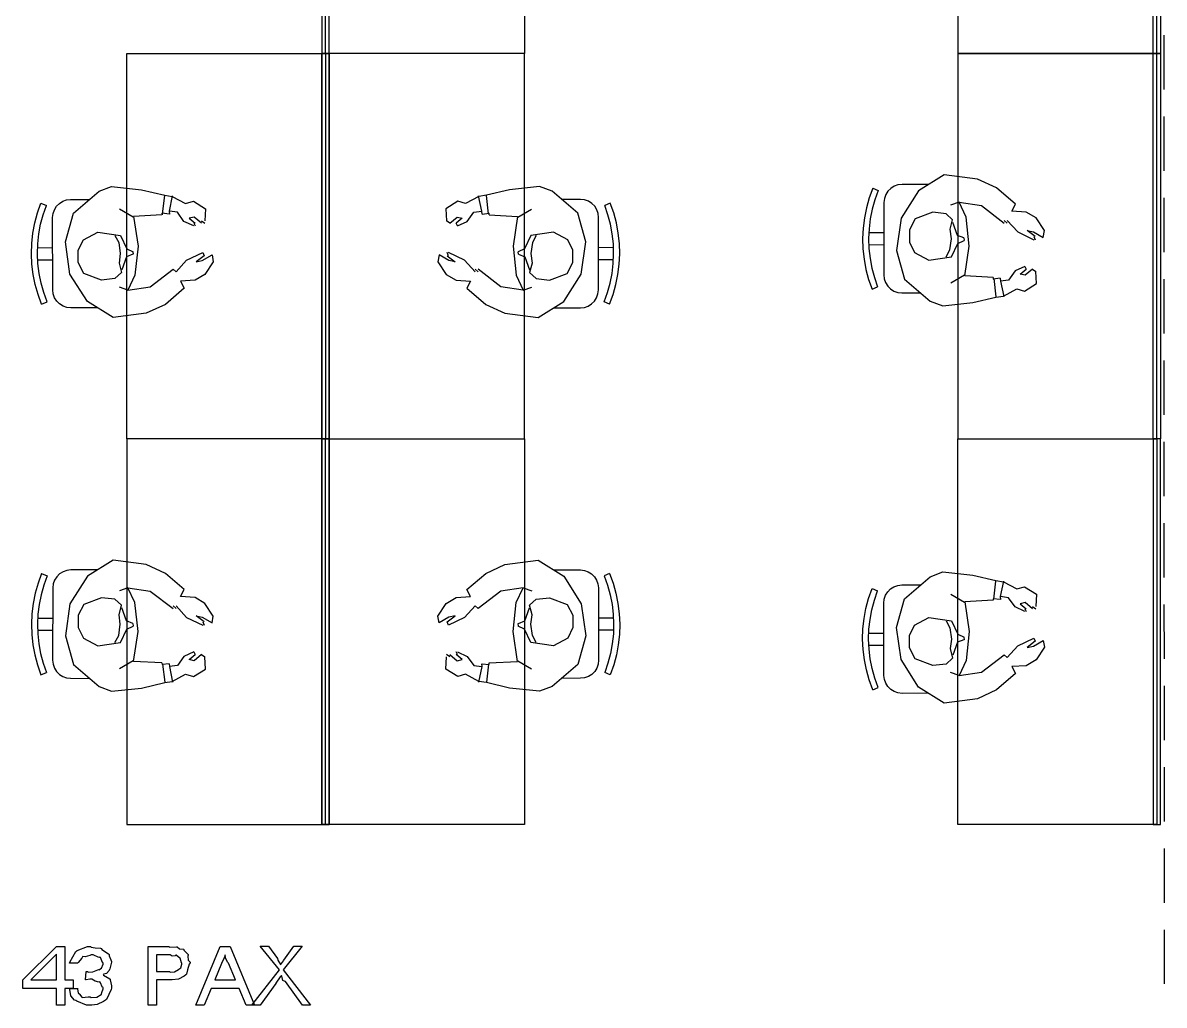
# Model space of a CAD drawing. Extents: x 0 to 23.4, y 0 to 16.5.
# Drawn here: x 6.565 to 7.808, y 5.78 to 6.85 of the extents above; entities that cross this region are included whole.
import ezdxf

# ---------------------------------------------------------------- set-up
doc = ezdxf.new("R2010")
doc.units = 0
doc.layers.get('0').update_dxf_attribs({"linetype": 'CONTINUOUS'})

msp = doc.modelspace()

# ---------------------------------------------------------------- linework, layer by layer
at = {"color": 0}
for points in [[(6.89882, 6.81679), (6.89882, 7.23671), (6.89094, 7.23671), (6.89094, 6.81679), (6.89882, 6.81679)], [(7.79644, 6.81679), (7.79644, 7.23671), (7.80431, 7.23671), (7.80431, 6.81679), (7.79644, 6.81679)], [(6.89882, 6.81679), (6.89882, 6.39686), (6.89094, 6.39686), (6.89094, 6.81679), (6.89882, 6.81679)], [(6.89094, 6.81679), (6.89094, 6.39686), (6.89882, 6.39686), (6.89882, 6.81679), (6.89094, 6.81679)], [(7.79644, 6.39686), (7.79644, 6.81679), (7.80431, 6.81679), (7.80431, 6.39686), (7.79644, 6.39686)], [(6.89094, 5.97694), (6.89094, 6.39686), (6.89882, 6.39686), (6.89882, 5.97694), (6.89094, 5.97694)], [(6.89882, 5.97694), (6.89882, 6.39686), (6.89094, 6.39686), (6.89094, 5.97694), (6.89882, 5.97694)], [(7.79644, 6.39686), (7.79644, 5.97694), (7.80431, 5.97694), (7.80431, 6.39686), (7.79644, 6.39686)], [(6.60172, 5.77994), (6.60172, 5.79818), (6.56506, 5.79818), (6.56506, 5.80751), (6.60172, 5.84397), (6.61083, 5.84397), (6.61083, 5.80751), (6.61996, 5.80751), (6.61996, 5.79818), (6.61083, 5.79818), (6.61083, 5.77994), (6.60172, 5.77994)], [(6.616, 5.79818), (6.62511, 5.79818), (6.62468, 5.79725), (6.62532, 5.79351), (6.6275, 5.79161), (6.62771, 5.79124), (6.6275, 5.7909), (6.62956, 5.78819), (6.63628, 5.78906), (6.63857, 5.78907), (6.63954, 5.78831), (6.64567, 5.78863), (6.65039, 5.79144), (6.65072, 5.79189), (6.65072, 5.79189), (6.65126, 5.79362), (6.65267, 5.79769), (6.65267, 5.79904), (6.6519, 5.79926), (6.64942, 5.8049), (6.64876, 5.80533), (6.64785, 5.8049), (6.64388, 5.80604), (6.64035, 5.80817), (6.63921, 5.80817), (6.63803, 5.80817), (6.6339, 5.80761), (6.63336, 5.80751), (6.63422, 5.81663), (6.63422, 5.81663), (6.63553, 5.81663), (6.63553, 5.81663), (6.63618, 5.81592), (6.64117, 5.81608), (6.6466, 5.81847), (6.64746, 5.81879), (6.64768, 5.81857), (6.65088, 5.82042), (6.65267, 5.8246), (6.65267, 5.82596), (6.6519, 5.82628), (6.64957, 5.83186), (6.64899, 5.83225), (6.64789, 5.83182), (6.64171, 5.83485), (6.63965, 5.83485), (6.63818, 5.83399), (6.63303, 5.83263), (6.63043, 5.83285), (6.62989, 5.83247), (6.62924, 5.83122), (6.62528, 5.8265), (6.62511, 5.82574), (6.616, 5.82574), (6.61626, 5.82688), (6.62278, 5.83843), (6.62381, 5.83919), (6.62418, 5.83968), (6.63542, 5.84397), (6.63921, 5.84397), (6.63949, 5.84326), (6.64404, 5.84233), (6.64985, 5.84201), (6.65072, 5.84158), (6.65104, 5.84071), (6.65847, 5.83594), (6.65896, 5.83529), (6.65924, 5.83382), (6.66086, 5.82949), (6.66178, 5.82736), (6.66178, 5.82661), (6.6614, 5.82551), (6.65978, 5.81944), (6.6594, 5.81879), (6.65896, 5.8176), (6.65636, 5.81435), (6.65343, 5.81369), (6.65267, 5.81337), (6.65289, 5.81272), (6.65978, 5.80881), (6.66004, 5.80817), (6.6601, 5.80751), (6.66178, 5.80083), (6.66178, 5.79861), (6.6614, 5.79693), (6.65614, 5.78629), (6.65506, 5.78538), (6.653, 5.78401), (6.64611, 5.78065), (6.64008, 5.77994), (6.63813, 5.77994), (6.63433, 5.77994), (6.62392, 5.78413), (6.62294, 5.78494), (6.62131, 5.78543), (6.61724, 5.79025), (6.6161, 5.79688), (6.616, 5.79818)], [(6.7015, 5.77994), (6.7015, 5.84397), (6.72407, 5.84397), (6.72472, 5.84326), (6.73264, 5.84364), (6.73318, 5.84353), (6.73307, 5.84332), (6.73562, 5.84136), (6.74007, 5.84088), (6.74056, 5.8405), (6.7405, 5.83974), (6.74501, 5.83507), (6.74533, 5.83442), (6.7449, 5.83322), (6.74533, 5.82894), (6.74729, 5.82688), (6.74729, 5.82617), (6.74615, 5.82454), (6.74442, 5.81842), (6.74328, 5.81386), (6.74251, 5.81293), (6.741, 5.81163), (6.73481, 5.80821), (6.72786, 5.80751), (6.72558, 5.80751), (6.71061, 5.80751), (6.71061, 5.77994), (6.7015, 5.77994)], [(6.75347, 5.78), (6.78017, 5.84403), (6.79079, 5.84401), (6.81749, 5.78), (6.80838, 5.78), (6.80057, 5.79824), (6.7704, 5.79824), (6.76258, 5.78), (6.75347, 5.78)], [(6.81456, 5.78006), (6.84451, 5.81847), (6.82368, 5.84407), (6.83279, 5.84407), (6.84233, 5.83062), (6.84299, 5.829), (6.84586, 5.82411), (6.84581, 5.82389), (6.84581, 5.82389), (6.84901, 5.82824), (6.8495, 5.82889), (6.86035, 5.84407), (6.86947, 5.84407), (6.84885, 5.81847), (6.87858, 5.78006), (6.86968, 5.78006), (6.85124, 5.80588), (6.85081, 5.80561), (6.84819, 5.80692), (6.84717, 5.81147), (6.84668, 5.81218), (6.84549, 5.81065), (6.84076, 5.80393), (6.8406, 5.80371), (6.82368, 5.78006), (6.81456, 5.78006)], [(6.60172, 5.80751), (6.60172, 5.8355), (6.57374, 5.80751), (6.60172, 5.80751)], [(6.71061, 5.81663), (6.72493, 5.81663), (6.72569, 5.81592), (6.73042, 5.81614), (6.7346, 5.81863), (6.73514, 5.81901), (6.73514, 5.81901), (6.73725, 5.82053), (6.73817, 5.8246), (6.73817, 5.82596), (6.73779, 5.82617), (6.73654, 5.83106), (6.73622, 5.83138), (6.73594, 5.83117), (6.7321, 5.83431), (6.73167, 5.83442), (6.7309, 5.83382), (6.72765, 5.83317), (6.72558, 5.83485), (6.72493, 5.83485), (6.71061, 5.83485), (6.71061, 5.81663)], [(6.77408, 5.80756), (6.79688, 5.80756), (6.78928, 5.82579), (6.78803, 5.82682), (6.78569, 5.8316), (6.78564, 5.83475), (6.78558, 5.8349), (6.78504, 5.8335), (6.78321, 5.82915), (6.78185, 5.82633), (6.78147, 5.82536), (6.77408, 5.80756)]]:
    msp.add_lwpolyline(points, close=True, dxfattribs=at)
for points in [[(6.89492, 6.81679), (6.89492, 7.23671)], [(7.11143, 7.23671), (7.11143, 6.81679)], [(7.58382, 7.23671), (7.58382, 6.81679)], [(7.80035, 6.81679), (7.80035, 7.23671)], [(7.808, 6.83649), (7.808, 6.7774)], [(6.67839, 6.39686), (6.67839, 6.81679)], [(6.67839, 6.81679), (6.89492, 6.81679)], [(7.11143, 6.81679), (6.89492, 6.81679)], [(7.11143, 6.81679), (6.89492, 6.81679)], [(6.89492, 6.81679), (6.89492, 6.39686)], [(6.89492, 6.81679), (6.89492, 6.39686)], [(7.11143, 6.39686), (7.11143, 6.81679)], [(7.58382, 6.81679), (7.58382, 6.39686)], [(7.80035, 6.81679), (7.58382, 6.81679)], [(7.58382, 6.81679), (7.80035, 6.81679)], [(7.79644, 6.81679), (7.80035, 6.81679)], [(7.80035, 6.39686), (7.80035, 6.81679)], [(7.808, 6.74789), (7.80806, 6.68881)], [(7.56879, 6.68457), (7.54085, 6.66715)], [(7.60499, 6.6799), (7.56879, 6.68457)], [(7.62587, 6.67019), (7.60499, 6.6799)], [(6.62017, 6.64264), (6.64806, 6.66656)], [(6.64806, 6.66656), (6.66174, 6.67188)], [(6.66174, 6.67188), (6.69439, 6.66824)], [(6.69439, 6.66824), (6.71962, 6.66238)], [(7.09538, 6.66824), (7.07015, 6.66238)], [(7.12804, 6.67188), (7.09538, 6.66824)], [(7.14171, 6.66656), (7.12804, 6.67188)], [(7.1696, 6.64264), (7.14171, 6.66656)], [(7.49094, 6.67003), (7.48708, 6.65944), (7.48406, 6.64854), (7.48182, 6.63753), (7.48047, 6.62631), (7.47993, 6.61501), (7.48031, 6.60374), (7.4815, 6.5925), (7.48356, 6.58143), (7.48649, 6.57053), (7.49018, 6.5599)], [(7.49701, 6.66754), (7.49333, 6.65744), (7.4904, 6.64703), (7.48828, 6.6365), (7.48699, 6.62576), (7.48649, 6.61501), (7.48687, 6.60422), (7.48801, 6.59353), (7.48996, 6.5829), (7.49274, 6.57249), (7.49625, 6.56233)], [(7.49094, 6.67003), (7.49701, 6.66754)], [(7.52285, 6.67404), (7.51844, 6.67356), (7.51426, 6.6721), (7.51058, 6.66976), (7.50743, 6.66667), (7.5051, 6.66292), (7.50364, 6.65881), (7.5031, 6.6544)], [(7.54085, 6.66715), (7.52181, 6.63721)], [(7.55181, 6.67399), (7.52285, 6.67404)], [(7.64632, 6.65256), (7.62587, 6.67019)], [(6.5855, 6.54357), (6.5816, 6.55414), (6.57856, 6.56506), (6.57633, 6.57611), (6.57497, 6.58729), (6.57449, 6.59858), (6.57482, 6.60986), (6.57607, 6.6211), (6.57813, 6.63217), (6.581, 6.64307), (6.58475, 6.65375)], [(6.58475, 6.65375), (6.59082, 6.65126)], [(6.5975, 6.63792), (6.59799, 6.64231), (6.59939, 6.64649), (6.60178, 6.65022), (6.60487, 6.65332), (6.60861, 6.65571), (6.61274, 6.65717), (6.61714, 6.65767)], [(6.61714, 6.65767), (6.63775, 6.65771)], [(6.71739, 6.64219), (6.71972, 6.66189)], [(6.71962, 6.66238), (6.72786, 6.66108)], [(6.72472, 6.64497), (6.72825, 6.66174)], [(6.72786, 6.66108), (6.7424, 6.65332)], [(6.7424, 6.65332), (6.75087, 6.65576)], [(6.75087, 6.65576), (6.76389, 6.64763)], [(7.0389, 6.65576), (7.02588, 6.64763)], [(7.04736, 6.65332), (7.0389, 6.65576)], [(7.0619, 6.66108), (7.04736, 6.65332)], [(7.06506, 6.64497), (7.06153, 6.66174)], [(7.07015, 6.66238), (7.0619, 6.66108)], [(7.07238, 6.64219), (7.07004, 6.66189)], [(7.17264, 6.65767), (7.15201, 6.65771)], [(7.19228, 6.63792), (7.19179, 6.64231), (7.19037, 6.64649), (7.18804, 6.65022), (7.1849, 6.65332), (7.18121, 6.65571), (7.17703, 6.65717), (7.17264, 6.65767)], [(7.20503, 6.65375), (7.19894, 6.65126)], [(7.20426, 6.54357), (7.20817, 6.55414), (7.21121, 6.56506), (7.21343, 6.57611), (7.21479, 6.58729), (7.21528, 6.59858), (7.21496, 6.60986), (7.21371, 6.6211), (7.21164, 6.63217), (7.20876, 6.64307), (7.20503, 6.65375)], [(7.5031, 6.6544), (7.50293, 6.57568)], [(7.58496, 6.65457), (7.57574, 6.65142)], [(7.58496, 6.65457), (7.60938, 6.65099)], [(7.59267, 6.6384), (7.58496, 6.65457)], [(7.64247, 6.64492), (7.64632, 6.65256)], [(7.80806, 6.65929), (7.80806, 6.60026)], [(6.59158, 6.54606), (6.58789, 6.55615), (6.58496, 6.56657), (6.58285, 6.57715), (6.58154, 6.58783), (6.58106, 6.59858), (6.58138, 6.60938), (6.58251, 6.62007), (6.58447, 6.63069), (6.58724, 6.64111), (6.59082, 6.65126)], [(6.61143, 6.61139), (6.62017, 6.64264)], [(6.68533, 6.63851), (6.67051, 6.64725)], [(6.71658, 6.64094), (6.68571, 6.63917)], [(6.71658, 6.64258), (6.71674, 6.64094)], [(6.72439, 6.64171), (6.71674, 6.64258)], [(6.72439, 6.64497), (6.72472, 6.64171)], [(6.73346, 6.64378), (6.72472, 6.64497)], [(6.74056, 6.63374), (6.73346, 6.64378)], [(6.76389, 6.64763), (6.76329, 6.63422)], [(7.02588, 6.64763), (7.02653, 6.63422)], [(7.04921, 6.63374), (7.05632, 6.64378)], [(7.05632, 6.64378), (7.06506, 6.64497)], [(7.06538, 6.64171), (7.06506, 6.64497)], [(7.06538, 6.64171), (7.07303, 6.64258)], [(7.07319, 6.64094), (7.07303, 6.64258)], [(7.07319, 6.64094), (7.10406, 6.63917)], [(7.10444, 6.63851), (7.11931, 6.64725)], [(7.17833, 6.61139), (7.1696, 6.64264)], [(7.19819, 6.54606), (7.20193, 6.55615), (7.20481, 6.56657), (7.20692, 6.57715), (7.20822, 6.58783), (7.20871, 6.59858), (7.20839, 6.60938), (7.20725, 6.62007), (7.20529, 6.63069), (7.20253, 6.64111), (7.19894, 6.65126)], [(7.55632, 6.64372), (7.53717, 6.6365)], [(7.57086, 6.64208), (7.55632, 6.64372)], [(7.57801, 6.63564), (7.57086, 6.64208)], [(7.60938, 6.65099), (7.63417, 6.632)], [(7.65815, 6.64399), (7.64247, 6.64492)], [(7.66894, 6.63758), (7.65815, 6.64399)], [(6.59765, 6.55919), (6.5975, 6.63792)], [(6.68571, 6.63917), (6.69054, 6.60682)], [(6.75125, 6.62879), (6.74056, 6.63374)], [(6.75168, 6.63846), (6.74615, 6.63715)], [(6.74615, 6.63715), (6.75271, 6.63178)], [(6.75125, 6.63178), (6.75271, 6.62879)], [(6.7596, 6.63178), (6.75168, 6.63846)], [(6.7596, 6.63422), (6.76329, 6.63178)], [(7.03017, 6.63178), (7.02653, 6.63422)], [(7.03017, 6.63178), (7.03808, 6.63846)], [(7.04362, 6.63715), (7.03711, 6.63178)], [(7.03851, 6.62879), (7.03711, 6.63178)], [(7.03808, 6.63846), (7.04362, 6.63715)], [(7.03851, 6.62879), (7.04921, 6.63374)], [(7.10406, 6.63917), (7.09924, 6.60682)], [(7.19211, 6.55919), (7.19228, 6.63792)], [(7.52181, 6.63721), (7.51693, 6.60221)], [(7.53717, 6.6365), (7.53093, 6.62462)], [(7.57536, 6.62522), (7.57801, 6.63564)], [(7.58333, 6.61838), (7.57824, 6.6326)], [(7.59597, 6.60682), (7.59267, 6.6384)], [(7.63417, 6.63493), (7.63747, 6.632)], [(7.63747, 6.63493), (7.64887, 6.62224)], [(7.67796, 6.62381), (7.66894, 6.63758)], [(6.63108, 6.61382), (6.6466, 6.62218)], [(6.6466, 6.62218), (6.67144, 6.6186)], [(6.66547, 6.61854), (6.66949, 6.61094)], [(6.67144, 6.6186), (6.67822, 6.60394)], [(7.11838, 6.6186), (7.11154, 6.60394)], [(7.14318, 6.62218), (7.11838, 6.6186)], [(7.12429, 6.61854), (7.12028, 6.61094)], [(7.15869, 6.61382), (7.14318, 6.62218)], [(7.48654, 6.62158), (7.50304, 6.62153)], [(7.53093, 6.62462), (7.53088, 6.61117)], [(7.57493, 6.60265), (7.57667, 6.61496)], [(7.57667, 6.61496), (7.57536, 6.62522)], [(7.59033, 6.61572), (7.58333, 6.61838)], [(7.59033, 6.61572), (7.59071, 6.61285)], [(7.64887, 6.62224), (7.66661, 6.61388)], [(7.65935, 6.62403), (7.66596, 6.6225)], [(7.66792, 6.61729), (7.65935, 6.62403)], [(7.66596, 6.6225), (7.67671, 6.61632)], [(7.66661, 6.61729), (7.66792, 6.61388)], [(7.67671, 6.61632), (7.67796, 6.62381)], [(6.58106, 6.60514), (6.59754, 6.60519)], [(6.61632, 6.57639), (6.61143, 6.61139)], [(6.62543, 6.60243), (6.63108, 6.61382)], [(6.62543, 6.58897), (6.62543, 6.60243)], [(6.66949, 6.61094), (6.67122, 6.59864)], [(6.67822, 6.60394), (6.68522, 6.60075)], [(6.69054, 6.60682), (6.68718, 6.57525)], [(7.09924, 6.60682), (7.1026, 6.57525)], [(7.11154, 6.60394), (7.10454, 6.60075)], [(7.12028, 6.61094), (7.1186, 6.59864)], [(7.16433, 6.60243), (7.15869, 6.61382)], [(7.16433, 6.58897), (7.16433, 6.60243)], [(7.17344, 6.57639), (7.17833, 6.61139)], [(7.20871, 6.60514), (7.19222, 6.60519)], [(7.48649, 6.60846), (7.50304, 6.6084)], [(7.53088, 6.61117), (7.53657, 6.59978)], [(7.5709, 6.59506), (7.57493, 6.60265)], [(7.57687, 6.595), (7.58365, 6.60965)], [(7.58365, 6.60965), (7.59071, 6.61285)], [(7.59119, 6.57443), (7.59597, 6.60682)], [(6.58106, 6.59201), (6.5976, 6.59207)], [(6.67122, 6.59864), (6.66992, 6.58838)], [(6.67785, 6.59521), (6.67275, 6.581)], [(6.68485, 6.59793), (6.67785, 6.59521)], [(6.68485, 6.60075), (6.68522, 6.59793)], [(6.73204, 6.57867), (6.74343, 6.59142)], [(6.74343, 6.59142), (6.76112, 6.59972)], [(6.76247, 6.59631), (6.7539, 6.58957)], [(6.7539, 6.58957), (6.76047, 6.5911)], [(6.76047, 6.5911), (6.77126, 6.59728)], [(6.76112, 6.59972), (6.76247, 6.59631)], [(6.77126, 6.59728), (6.77246, 6.58979)], [(7.0185, 6.59728), (7.01731, 6.58979)], [(7.02929, 6.5911), (7.0185, 6.59728)], [(7.02865, 6.59631), (7.02729, 6.59972)], [(7.02729, 6.59631), (7.03592, 6.58957)], [(7.04633, 6.59142), (7.02865, 6.59972)], [(7.03592, 6.58957), (7.02929, 6.5911)], [(7.05772, 6.57867), (7.04633, 6.59142)], [(7.10493, 6.59793), (7.10454, 6.60075)], [(7.10493, 6.59793), (7.11193, 6.59521)], [(7.11193, 6.59521), (7.11703, 6.581)], [(7.1186, 6.59864), (7.1199, 6.58838)], [(7.20871, 6.59201), (7.19222, 6.59207)], [(7.51693, 6.60221), (7.52561, 6.57101)], [(7.53657, 6.59978), (7.55203, 6.59147)], [(7.55203, 6.59147), (7.57687, 6.595)], [(6.63167, 6.5771), (6.62543, 6.58897)], [(6.67258, 6.57796), (6.66536, 6.5715)], [(6.66992, 6.58838), (6.67258, 6.57796)], [(6.70389, 6.56261), (6.72874, 6.58165)], [(6.72874, 6.58165), (6.73204, 6.57867)], [(6.77246, 6.58979), (6.76351, 6.57601)], [(7.01731, 6.58979), (7.02626, 6.57601)], [(7.06108, 6.57867), (7.05772, 6.58165)], [(7.08589, 6.56261), (7.06108, 6.58165)], [(7.1199, 6.58838), (7.11719, 6.57796)], [(7.11719, 6.57796), (7.1244, 6.5715)], [(7.1581, 6.5771), (7.16433, 6.58897)], [(7.646, 6.57986), (7.63894, 6.56982)], [(7.65674, 6.58479), (7.646, 6.57986)], [(7.65158, 6.57644), (7.65815, 6.58182)], [(7.65674, 6.58479), (7.65815, 6.58182)], [(7.66504, 6.58182), (7.65717, 6.57514)], [(7.66504, 6.58182), (7.66872, 6.57937)], [(7.66938, 6.56597), (7.66872, 6.57937)], [(6.63542, 6.54644), (6.61632, 6.57639)], [(6.65082, 6.56993), (6.63167, 6.5771)], [(6.66536, 6.5715), (6.65082, 6.56993)], [(6.68718, 6.57525), (6.67953, 6.55903)], [(6.75271, 6.56967), (6.73699, 6.56868)], [(6.73699, 6.56868), (6.74089, 6.56108)], [(6.76351, 6.57601), (6.75271, 6.56967)], [(7.02626, 6.57601), (7.03706, 6.56967)], [(7.03706, 6.56967), (7.05279, 6.56868)], [(7.05279, 6.56868), (7.04889, 6.56108)], [(7.1026, 6.57525), (7.11029, 6.55903)], [(7.1244, 6.5715), (7.13894, 6.56993)], [(7.13894, 6.56993), (7.1581, 6.5771)], [(7.15435, 6.54644), (7.17344, 6.57639)], [(7.50293, 6.57568), (7.50342, 6.57129), (7.50489, 6.56711), (7.50722, 6.56337), (7.51031, 6.56028), (7.51406, 6.55789), (7.51824, 6.55643), (7.52257, 6.55593)], [(7.52561, 6.57101), (7.55354, 6.54704)], [(7.59076, 6.57508), (7.57596, 6.56635)], [(7.62207, 6.57264), (7.59119, 6.57443)], [(7.62207, 6.57264), (7.62224, 6.57101)], [(7.62989, 6.57189), (7.62224, 6.57101)], [(7.62283, 6.5714), (7.62522, 6.55176)], [(7.62989, 6.57189), (7.63015, 6.56863)], [(7.63894, 6.56982), (7.63015, 6.56863)], [(7.63015, 6.56863), (7.63374, 6.55186)], [(7.65717, 6.57514), (7.65158, 6.57644)], [(7.65631, 6.55783), (7.66938, 6.56597)], [(7.80811, 6.57075), (7.80811, 6.51167)], [(6.61735, 6.53956), (6.61301, 6.54004), (6.60883, 6.5415), (6.60508, 6.54383), (6.60194, 6.54693), (6.59961, 6.55067), (6.59814, 6.55479), (6.59765, 6.55919)], [(6.67953, 6.55903), (6.67025, 6.56218)], [(6.67953, 6.55903), (6.70389, 6.56261)], [(6.74089, 6.56108), (6.72038, 6.5434)], [(7.04889, 6.56108), (7.06939, 6.5434)], [(7.11029, 6.55903), (7.08589, 6.56261)], [(7.11029, 6.55903), (7.11951, 6.56218)], [(7.17242, 6.53956), (7.17681, 6.54004), (7.18093, 6.5415), (7.18468, 6.54383), (7.18782, 6.54693), (7.19015, 6.55067), (7.19163, 6.55479), (7.19211, 6.55919)], [(7.49018, 6.5599), (7.49625, 6.56233)], [(7.52257, 6.55593), (7.54318, 6.55588)], [(7.63336, 6.55251), (7.64789, 6.56033)], [(7.64789, 6.56033), (7.65631, 6.55783)], [(6.5855, 6.54357), (6.59158, 6.54606)], [(6.66336, 6.52903), (6.63542, 6.54644)], [(6.72038, 6.5434), (6.69954, 6.53375)], [(7.06939, 6.5434), (7.09028, 6.53369)], [(7.12646, 6.52903), (7.15435, 6.54644)], [(7.20426, 6.54357), (7.19819, 6.54606)], [(7.55354, 6.54704), (7.56717, 6.54178)], [(7.56717, 6.54178), (7.59983, 6.54536)], [(7.59983, 6.54536), (7.62511, 6.55122)], [(7.62511, 6.55122), (7.63336, 6.55251)], [(6.64638, 6.53961), (6.61735, 6.53956)], [(6.69954, 6.53375), (6.66336, 6.52903)], [(7.09028, 6.53369), (7.12646, 6.52903)], [(7.14344, 6.53961), (7.17242, 6.53956)], [(7.80811, 6.48215), (7.80817, 6.42307)], [(6.89492, 6.39686), (6.67839, 6.39686)], [(6.67839, 6.39686), (6.67839, 5.97694)], [(6.89492, 6.39686), (6.67839, 6.39686)], [(6.89094, 6.39686), (6.89492, 6.39686)], [(6.89094, 6.39686), (6.89492, 6.39686)], [(6.89492, 6.39686), (7.11143, 6.39686)], [(6.89882, 6.39686), (6.89492, 6.39686)], [(6.89492, 5.97694), (6.89492, 6.39686)], [(6.89492, 5.97694), (6.89492, 6.39686)], [(6.89492, 6.39686), (7.11143, 6.39686)], [(6.89882, 6.39686), (6.89492, 6.39686)], [(7.11143, 6.39686), (7.11143, 5.97694)], [(7.58382, 5.97694), (7.58382, 6.39686)], [(7.58382, 6.39686), (7.80035, 6.39686)], [(7.58382, 6.39686), (7.80035, 6.39686)], [(7.80035, 6.39686), (7.80035, 5.97694)], [(7.80817, 6.39356), (7.80821, 6.33453)], [(7.80821, 6.30501), (7.80821, 6.24593)], [(6.66336, 6.26465), (6.63542, 6.24724)], [(6.69954, 6.25999), (6.66336, 6.26465)], [(6.72038, 6.25028), (6.69954, 6.25999)], [(7.06939, 6.25028), (7.09028, 6.25999)], [(7.09028, 6.25999), (7.12646, 6.26465)], [(7.12646, 6.26465), (7.15435, 6.24724)], [(6.5855, 6.25011), (6.5816, 6.23953), (6.57856, 6.22863), (6.57633, 6.21756), (6.57497, 6.20638), (6.57449, 6.1951), (6.57482, 6.18381), (6.57607, 6.17258), (6.57813, 6.16151), (6.581, 6.15061), (6.58475, 6.13992)], [(6.59158, 6.24761), (6.58789, 6.23753), (6.58496, 6.22711), (6.58285, 6.21658), (6.58154, 6.20583), (6.58106, 6.1951), (6.58138, 6.18431), (6.58251, 6.17361), (6.58447, 6.16297), (6.58724, 6.15256), (6.59082, 6.14242)], [(6.5855, 6.25011), (6.59158, 6.24761)], [(6.61735, 6.25413), (6.61301, 6.25364), (6.60883, 6.25217), (6.60508, 6.24983), (6.60194, 6.24675), (6.59961, 6.243), (6.59814, 6.23888), (6.59765, 6.23449)], [(6.63542, 6.24724), (6.61632, 6.21729)], [(6.64638, 6.25407), (6.61735, 6.25413)], [(6.74089, 6.23264), (6.72038, 6.25028)], [(7.04889, 6.23264), (7.06939, 6.25028)], [(7.14344, 6.25407), (7.17242, 6.25413)], [(7.15435, 6.24724), (7.17344, 6.21729)], [(7.17242, 6.25413), (7.17681, 6.25364), (7.18093, 6.25217), (7.18468, 6.24983), (7.18782, 6.24675), (7.19015, 6.243), (7.19163, 6.23888), (7.19211, 6.23449)], [(7.20426, 6.25011), (7.19819, 6.24761)], [(7.19819, 6.24761), (7.20193, 6.23753), (7.20481, 6.22711), (7.20692, 6.21658), (7.20822, 6.20583), (7.20871, 6.1951), (7.20839, 6.18431), (7.20725, 6.17361), (7.20529, 6.16297), (7.20253, 6.15256), (7.19894, 6.14242)], [(7.20426, 6.25011), (7.20817, 6.23953), (7.21121, 6.22863), (7.21343, 6.21756), (7.21479, 6.20638), (7.21528, 6.1951), (7.21496, 6.18381), (7.21371, 6.17258), (7.21164, 6.16151), (7.20876, 6.15061), (7.20503, 6.13992)], [(7.52561, 6.22271), (7.55354, 6.24664)], [(7.55354, 6.24664), (7.56717, 6.2519)], [(7.56717, 6.2519), (7.59983, 6.24832)], [(7.59983, 6.24832), (7.62511, 6.24246)], [(7.62283, 6.22228), (7.62522, 6.24197)], [(7.62511, 6.24246), (7.63336, 6.24115)], [(7.63015, 6.22504), (7.63374, 6.24181)], [(6.59765, 6.23449), (6.5975, 6.15576)], [(6.67953, 6.23465), (6.67025, 6.2315)], [(6.67953, 6.23465), (6.70389, 6.23107)], [(6.68718, 6.21843), (6.67953, 6.23465)], [(6.70389, 6.23107), (6.72874, 6.21208)], [(6.73699, 6.22499), (6.74089, 6.23264)], [(7.05279, 6.22499), (7.04889, 6.23264)], [(7.08589, 6.23107), (7.06108, 6.21208)], [(7.11029, 6.23465), (7.08589, 6.23107)], [(7.1026, 6.21843), (7.11029, 6.23465)], [(7.11029, 6.23465), (7.11951, 6.2315)], [(7.19211, 6.23449), (7.19228, 6.15576)], [(7.49094, 6.12364), (7.48708, 6.13422), (7.48406, 6.14513), (7.48182, 6.15619), (7.48047, 6.16737), (7.47993, 6.17865), (7.48031, 6.18994), (7.4815, 6.20117), (7.48356, 6.21224), (7.48649, 6.22314), (7.49018, 6.23383)], [(7.49701, 6.12614), (7.49333, 6.13624), (7.4904, 6.14665), (7.48828, 6.15717), (7.48699, 6.16792), (7.48649, 6.17865), (7.48687, 6.18946), (7.48801, 6.20014), (7.48996, 6.21078), (7.49274, 6.22119), (7.49625, 6.23133)], [(7.49018, 6.23383), (7.49625, 6.23133)], [(7.50293, 6.21799), (7.50342, 6.22239), (7.50489, 6.22657), (7.50722, 6.23031), (7.51031, 6.2334), (7.51406, 6.23579), (7.51824, 6.23725), (7.52257, 6.23774)], [(7.52257, 6.23774), (7.54318, 6.23779)], [(7.63336, 6.24115), (7.64789, 6.2334)], [(7.64789, 6.2334), (7.65631, 6.23583)], [(7.65631, 6.23583), (7.66938, 6.22771)], [(6.61632, 6.21729), (6.61143, 6.18229)], [(6.65082, 6.22379), (6.63167, 6.21658)], [(6.66536, 6.22217), (6.65082, 6.22379)], [(6.67258, 6.21571), (6.66536, 6.22217)], [(6.69054, 6.1869), (6.68718, 6.21843)], [(6.75271, 6.22407), (6.73699, 6.22499)], [(6.76351, 6.21767), (6.75271, 6.22407)], [(6.77246, 6.20389), (6.76351, 6.21767)], [(7.01731, 6.20389), (7.02626, 6.21767)], [(7.02626, 6.21767), (7.03706, 6.22407)], [(7.03706, 6.22407), (7.05279, 6.22499)], [(7.09924, 6.1869), (7.1026, 6.21843)], [(7.11719, 6.21571), (7.1244, 6.22217)], [(7.1244, 6.22217), (7.13894, 6.22379)], [(7.13894, 6.22379), (7.1581, 6.21658)], [(7.17344, 6.21729), (7.17833, 6.18229)], [(7.5031, 6.13926), (7.50293, 6.21799)], [(7.51693, 6.19146), (7.52561, 6.22271)], [(7.59076, 6.21858), (7.57596, 6.22732)], [(7.62207, 6.22103), (7.59119, 6.21924)], [(7.59119, 6.21924), (7.59597, 6.1869)], [(7.62207, 6.22265), (7.62224, 6.22103)], [(7.62989, 6.22179), (7.62224, 6.22265)], [(7.62989, 6.22504), (7.63015, 6.22179)], [(7.63894, 6.22385), (7.63015, 6.22504)], [(7.646, 6.21382), (7.63894, 6.22385)], [(7.65717, 6.21853), (7.65158, 6.21724)], [(7.65158, 6.21724), (7.65815, 6.21186)], [(7.66504, 6.21186), (7.65717, 6.21853)], [(7.66938, 6.22771), (7.66872, 6.21431)], [(6.63167, 6.21658), (6.62543, 6.20469)], [(6.62543, 6.20469), (6.62543, 6.19125)], [(6.66992, 6.20529), (6.67258, 6.21571)], [(6.67122, 6.19504), (6.66992, 6.20529)], [(6.67785, 6.19846), (6.67275, 6.21268)], [(6.72874, 6.215), (6.73204, 6.21208)], [(6.73204, 6.215), (6.74343, 6.20231)], [(7.05772, 6.215), (7.04633, 6.20231)], [(7.06108, 6.21208), (7.05772, 6.215)], [(7.11193, 6.19846), (7.11703, 6.21268)], [(7.1199, 6.20529), (7.11719, 6.21571)], [(7.1186, 6.19504), (7.1199, 6.20529)], [(7.1581, 6.21658), (7.16433, 6.20469)], [(7.16433, 6.20469), (7.16433, 6.19125)], [(7.65674, 6.20888), (7.646, 6.21382)], [(7.65674, 6.21186), (7.65815, 6.20888)], [(7.66504, 6.21431), (7.66872, 6.21186)], [(7.80821, 6.21642), (7.80826, 6.15733)], [(6.58106, 6.20167), (6.5976, 6.20161)], [(6.66949, 6.18272), (6.67122, 6.19504)], [(6.68485, 6.19581), (6.67785, 6.19846)], [(6.67822, 6.18972), (6.68522, 6.19293)], [(6.68485, 6.19581), (6.68522, 6.19293)], [(6.74343, 6.20231), (6.76112, 6.19396)], [(6.7539, 6.2041), (6.76047, 6.20258)], [(6.76247, 6.19738), (6.7539, 6.2041)], [(6.76047, 6.20258), (6.77126, 6.1964)], [(6.76112, 6.19738), (6.76247, 6.19396)], [(6.77126, 6.1964), (6.77246, 6.20389)], [(7.0185, 6.1964), (7.01731, 6.20389)], [(7.02929, 6.20258), (7.0185, 6.1964)], [(7.02729, 6.19738), (7.03592, 6.2041)], [(7.02865, 6.19396), (7.02729, 6.19738)], [(7.04633, 6.20231), (7.02865, 6.19396)], [(7.03592, 6.2041), (7.02929, 6.20258)], [(7.10493, 6.19293), (7.10454, 6.19581)], [(7.11154, 6.18972), (7.10454, 6.19293)], [(7.10493, 6.19581), (7.11193, 6.19846)], [(7.12028, 6.18272), (7.1186, 6.19504)], [(7.20871, 6.20167), (7.19222, 6.20161)], [(7.53088, 6.18251), (7.53657, 6.1939)], [(7.53657, 6.1939), (7.55203, 6.20226)], [(7.55203, 6.20226), (7.57687, 6.19868)], [(7.5709, 6.19862), (7.57493, 6.19103)], [(7.57687, 6.19868), (7.58365, 6.18403)], [(6.58106, 6.18853), (6.59754, 6.18847)], [(6.61143, 6.18229), (6.62017, 6.1511)], [(6.62543, 6.19125), (6.63108, 6.17985)], [(6.63108, 6.17985), (6.6466, 6.1715)], [(6.66547, 6.17513), (6.66949, 6.18272)], [(6.67144, 6.17507), (6.67822, 6.18972)], [(6.68571, 6.15451), (6.69054, 6.1869)], [(7.10406, 6.15451), (7.09924, 6.1869)], [(7.11838, 6.17507), (7.11154, 6.18972)], [(7.12429, 6.17513), (7.12028, 6.18272)], [(7.15869, 6.17985), (7.14318, 6.1715)], [(7.16433, 6.19125), (7.15869, 6.17985)], [(7.17833, 6.18229), (7.1696, 6.1511)], [(7.20871, 6.18853), (7.19222, 6.18847)], [(7.48649, 6.18522), (7.50304, 6.18528)], [(7.52181, 6.15647), (7.51693, 6.19146)], [(7.53093, 6.16906), (7.53088, 6.18251)], [(7.57493, 6.19103), (7.57667, 6.17871)], [(7.58365, 6.18403), (7.59071, 6.18083)], [(7.59033, 6.18083), (7.59071, 6.178)], [(7.59597, 6.1869), (7.59267, 6.15533)], [(7.64887, 6.1715), (7.66661, 6.17979)], [(7.66661, 6.17979), (7.66792, 6.17638)], [(6.6466, 6.1715), (6.67144, 6.17507)], [(7.14318, 6.1715), (7.11838, 6.17507)], [(7.48654, 6.1721), (7.50304, 6.17215)], [(7.53717, 6.15717), (7.53093, 6.16906)], [(7.57667, 6.17871), (7.57536, 6.16846)], [(7.57536, 6.16846), (7.57801, 6.15804)], [(7.58333, 6.17529), (7.57824, 6.16108)], [(7.59033, 6.178), (7.58333, 6.17529)], [(7.63747, 6.15875), (7.64887, 6.1715)], [(7.66792, 6.17638), (7.65935, 6.16965)], [(7.65935, 6.16965), (7.66596, 6.17117)], [(7.66596, 6.17117), (7.67671, 6.17736)], [(7.67796, 6.16986), (7.66894, 6.15608)], [(7.67671, 6.17736), (7.67796, 6.16986)], [(6.5975, 6.15576), (6.59799, 6.15136), (6.59939, 6.14719), (6.60178, 6.14344), (6.60487, 6.14035), (6.60861, 6.13797), (6.61274, 6.1365), (6.61714, 6.13601)], [(6.68533, 6.15517), (6.67051, 6.14643)], [(6.74056, 6.15994), (6.73346, 6.1499)], [(6.75125, 6.16488), (6.74056, 6.15994)], [(6.74615, 6.15653), (6.75271, 6.16189)], [(6.75168, 6.15522), (6.74615, 6.15653)], [(6.75125, 6.16488), (6.75271, 6.16189)], [(6.7596, 6.16189), (6.75168, 6.15522)], [(6.7596, 6.16189), (6.76329, 6.15944)], [(6.76389, 6.14606), (6.76329, 6.15944)], [(7.02588, 6.14606), (7.02653, 6.15944)], [(7.03017, 6.15944), (7.02653, 6.16189)], [(7.03017, 6.16189), (7.03808, 6.15522)], [(7.03851, 6.16189), (7.03711, 6.16488)], [(7.04362, 6.15653), (7.03711, 6.16189)], [(7.03808, 6.15522), (7.04362, 6.15653)], [(7.03851, 6.16488), (7.04921, 6.15994)], [(7.04921, 6.15994), (7.05632, 6.1499)], [(7.10444, 6.15517), (7.11931, 6.14643)], [(7.19228, 6.15576), (7.19179, 6.15136), (7.19037, 6.14719), (7.18804, 6.14344), (7.1849, 6.14035), (7.18121, 6.13797), (7.17703, 6.1365), (7.17264, 6.13601)], [(7.54085, 6.12651), (7.52181, 6.15647)], [(7.55632, 6.14996), (7.53717, 6.15717)], [(7.57801, 6.15804), (7.57086, 6.15158)], [(7.59267, 6.15533), (7.58496, 6.13911)], [(7.60938, 6.14268), (7.63417, 6.16168)], [(7.63417, 6.16168), (7.63747, 6.15875)], [(7.66894, 6.15608), (7.65815, 6.14974)], [(6.58475, 6.13992), (6.59082, 6.14242)], [(6.62017, 6.1511), (6.64806, 6.12711)], [(6.71658, 6.15272), (6.68571, 6.15451)], [(6.71658, 6.15272), (6.71674, 6.1511)], [(6.72439, 6.15196), (6.71674, 6.1511)], [(6.71739, 6.15147), (6.71972, 6.13183)], [(6.72439, 6.15196), (6.72472, 6.14871)], [(6.73346, 6.1499), (6.72472, 6.14871)], [(6.72472, 6.14871), (6.72825, 6.13194)], [(6.75087, 6.13792), (6.76389, 6.14606)], [(7.0389, 6.13792), (7.02588, 6.14606)], [(7.05632, 6.1499), (7.06506, 6.14871)], [(7.06506, 6.14871), (7.06153, 6.13194)], [(7.06538, 6.14871), (7.06506, 6.15196)], [(7.06538, 6.15196), (7.07303, 6.1511)], [(7.07238, 6.15147), (7.07004, 6.13183)], [(7.07319, 6.1511), (7.07303, 6.15272)], [(7.07319, 6.15272), (7.10406, 6.15451)], [(7.1696, 6.1511), (7.14171, 6.12711)], [(7.20503, 6.13992), (7.19894, 6.14242)], [(7.57086, 6.15158), (7.55632, 6.14996)], [(7.58496, 6.13911), (7.57574, 6.14225)], [(7.58496, 6.13911), (7.60938, 6.14268)], [(7.65815, 6.14974), (7.64247, 6.14876)], [(7.64247, 6.14876), (7.64632, 6.14117)], [(6.61714, 6.13601), (6.63775, 6.13596)], [(6.69439, 6.12543), (6.71962, 6.13129)], [(6.71962, 6.13129), (6.72786, 6.1326)], [(6.72786, 6.1326), (6.7424, 6.1404)], [(6.7424, 6.1404), (6.75087, 6.13792)], [(7.04736, 6.1404), (7.0389, 6.13792)], [(7.0619, 6.1326), (7.04736, 6.1404)], [(7.07015, 6.13129), (7.0619, 6.1326)], [(7.09538, 6.12543), (7.07015, 6.13129)], [(7.17264, 6.13601), (7.15201, 6.13596)], [(7.52285, 6.11963), (7.51844, 6.12011), (7.51426, 6.12158), (7.51058, 6.12392), (7.50743, 6.12701), (7.5051, 6.13075), (7.50364, 6.13488), (7.5031, 6.13926)], [(7.64632, 6.14117), (7.62587, 6.12349)], [(6.64806, 6.12711), (6.66174, 6.12185)], [(6.66174, 6.12185), (6.69439, 6.12543)], [(7.12804, 6.12185), (7.09538, 6.12543)], [(7.14171, 6.12711), (7.12804, 6.12185)], [(7.49094, 6.12364), (7.49701, 6.12614)], [(7.55181, 6.11968), (7.52285, 6.11963)], [(7.56879, 6.1091), (7.54085, 6.12651)], [(7.62587, 6.12349), (7.60499, 6.11376)], [(7.80826, 6.12782), (7.80832, 6.06879)], [(7.60499, 6.11376), (7.56879, 6.1091)], [(7.80832, 6.03928), (7.80832, 5.98019)], [(6.67839, 5.97694), (6.89492, 5.97694)], [(7.11143, 5.97694), (6.89492, 5.97694)], [(7.80035, 5.97694), (7.58382, 5.97694)], [(7.79644, 5.97694), (7.80035, 5.97694)], [(7.80838, 5.95068), (7.80838, 5.8916)], [(7.80838, 5.86208), (7.80843, 5.80306)]]:
    msp.add_lwpolyline(points, dxfattribs=at)

doc.saveas('drawing.dxf')
